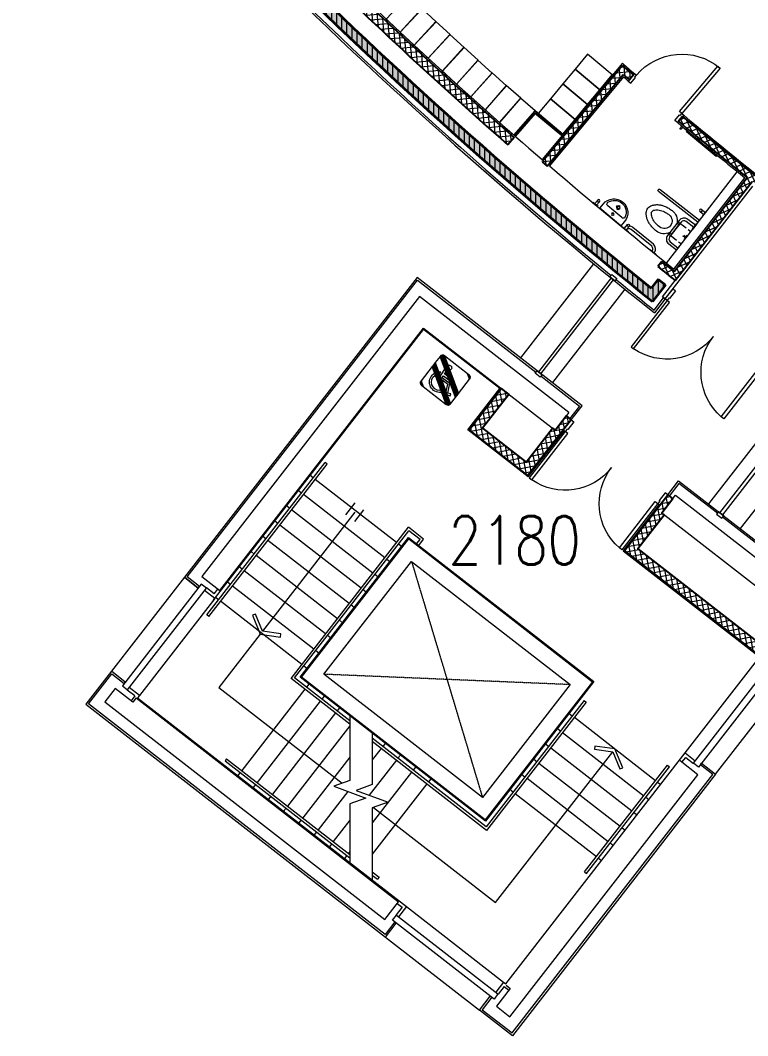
# Model space of a CAD drawing. Header units: inches. Extents: x 342932 to 557958, y 80625 to 242727.
# Drawn here: x 361303 to 372613, y 99339 to 115124 of the extents above; entities that cross this region are included whole.
import ezdxf
from ezdxf.enums import TextEntityAlignment as Align

# ---------------------------------------------------------------- set-up
doc = ezdxf.new("R2010")
doc.units = ezdxf.units.IN
doc.header["$MEASUREMENT"] = 0
doc.linetypes.add('First Floor$0$HIDDEN', pattern=[0.375, 0.25, -0.125])
for name, color, linetype, lineweight in [('First Floor$0$A-G2-G-Building-Elements-Hidden', 251, 'First Floor$0$HIDDEN', 15), ('First Floor$0$A-G23-M-Stairs-Concrete', 251, 'Continuous', 15), ('First Floor$0$A-G23-M-Stairs-Railings', 251, 'Continuous', 15), ('First Floor$0$A-G250-G-Walls-Low-Level', 251, 'Continuous', 15), ('First Floor$0$A-G250-G-Walls-Precast-Concrete', 251, 'Continuous', 35), ('First Floor$0$A-G250-M-Walls-Blockwork', 7, 'Continuous', 25), ('First Floor$0$A-G250-M-Walls-Concrete', 251, 'Continuous', 20), ('First Floor$0$A-G252-H-Internal-Walls', 251, 'Continuous', 9), ('First Floor$0$A-G262-H-Precast-Panel', 251, 'Continuous', 5), ('First Floor$0$A-G312-M-Wall-Cladding-Panel', 7, 'Continuous', 9), ('First Floor$0$A-G312-M-Wall-Finish-Plaster', 7, 'Continuous', 15), ('First Floor$0$A-G321-M-Window', 251, 'Continuous', 9), ('First Floor$0$A-G322-M-Door', 251, 'Continuous', 15), ('First Floor$0$A-G44-G-Fittings-Sanitary', 251, 'Continuous', 15), ('First Floor$0$A-Z036-G-Stair-Symbology', 251, 'Continuous', 15), ('First Floor$0$A-Z420-M-People', 251, 'Continuous', 20), ('First Floor$0$Z-Z001-S-Room-Name-Identification-250', 7, 'Continuous', 15), ('I-FURN-LOCKER', 9, 'Continuous', 15)]:
    doc.layers.add(name, color=color, linetype=linetype, lineweight=lineweight)
doc.styles.add('First Floor$0$Tag-RomanS', font='romans.shx', dxfattribs={"width": 0.8})
pattern_1 = [(101, (361382.11, 239676.52), (-77.91666, -15.145464), []), (191, (361382.11, 239676.52), (15.145464, -77.91666), [])]

# ---------------------------------------------------------------- blocks, each defined once
blk = doc.blocks.new('First Floor$0$Discapacitado')
for p, q in [((-3.8, -13.9), (-5.5, 8.9)), ((-0.7, -3.7), (-1.2, 5)), ((-8.2, -4.8), (-7.9, -4.6)), ((-7.6, -8.5), (-7.9, -4.6)), ((13.4, -13.9), (-3.8, -13.9)), ((11.5, -3.7), (-0.8, -3.7)), ((-0.4, -10.5), (-0.6, -7.1)), ((-0.5, -7.1), (11.5, -7.1)), ((-0.4, -10.5), (15.1, -10.5)), ((11.5, -7.1), (11.5, -3.7)), ((13.4, -13.9), (20.7, -29.4)), ((22.9, -25.5), (15.5, -10.5)), ((14.5, -23.3), (16.4, -27.4)), ((20.7, -29.4), (28.9, -26.4)), ((27.6, -23.4), (22.9, -25.5)), ((28.9, -26.4), (27.6, -23.4))]:
    blk.add_line(p, q)
at = {"extrusion": (0, 0, -1)}
for centre, major_axis, start_param, end_param in [((-1.2, 9.3), (-3.01, 3.01), 5.382734, 10.195891), ((1.3, -19.1), (-12.1, -12.1), 4.427363, 8.051366), ((1.3, -19.1), (-9.81, -9.81), 4.23541, 7.939481)]:
    blk.add_ellipse(centre, major_axis=major_axis, ratio=1, start_param=start_param, end_param=end_param, dxfattribs=at)
mesh = blk.add_polyface()
corners = [(-21.2, -41.5), (-23, -40.4), (-21, -41.5), (-23.8, -39.1), (-19.3, -41.9), (-23.8, -39.1), (-19.3, -41.9), (-24.1, -38.6), (-18.8, -41.9), (-24.5, -36.7), (-16.1, -41.9), (-24.5, -36.7), (-16.1, -41.9), (-24.5, -6.7), (32.3, -41.9), (-24.5, -6.7), (32.3, -41.9), (-24.5, -5.1), (34.2, -41.5), (-24.5, -2.9), (36, -40.4), (-24.5, -0.4), (37.1, -38.6), (-24.5, 1.7), (37.5, -36.7), (37.5, -36.7), (-24.5, 1.7), (37.5, -36.7), (37.5, -36.7), (-24.5, 14.9), (37.5, -23.5), (-24.5, 14.9), (37.5, -23.5), (-24.1, 16.8), (37.5, -21.4), (-23, 18.6), (37.5, -18.9), (-21.2, 19.7), (37.5, -16.7), (-19.3, 20.1), (37.5, -15.1), (-19.3, 20.1), (37.5, -15.1), (29.2, 20.1), (37.5, 14.9), (37.5, 14.9), (37.5, 14.9), (29.2, 20.1), (37.5, 14.9), (37.1, 16.8), (31.9, 20.1), (36.8, 17.3), (32.3, 20.1), (36.8, 17.3), (32.3, 20.1), (36, 18.6), (34.1, 19.7), (34.2, 19.7)]
mesh.append_faces([[corners[k] for k in face] for face in [(0, 0, 2, 1), (1, 2, 4, 3), (3, 4, 6, 5), (5, 6, 8, 7), (7, 8, 10, 9), (9, 10, 12, 11), (11, 12, 14, 13), (13, 14, 16, 15), (15, 16, 18, 17), (17, 18, 20, 19), (19, 20, 22, 21), (21, 22, 24, 23), (23, 25, 28, 26), (25, 24, 27, 27), (26, 28, 30, 29), (29, 30, 32, 31), (31, 32, 34, 33), (33, 34, 36, 35), (35, 36, 38, 37), (37, 38, 40, 39), (39, 40, 42, 41), (41, 42, 44, 43), (43, 45, 48, 47), (47, 46, 49, 50), (50, 49, 51, 52), (52, 51, 53, 54), (54, 53, 55, 56), (56, 55, 57, 57)]], dxfattribs={"vtx0": -1, "vtx2": -1})
blk = doc.blocks.new('First Floor$0$Grab Bar-Top')
for p, q in [((-20, 79), (-20, 5)), ((20, 79), (20, 5))]:
    blk.add_line(p, q)
blk.add_lwpolyline([(-50, 5), (50, 5), (50, 0), (-50, 0)], close=True)
blk.add_circle((0, 79, 0), 20.1)
blk = doc.blocks.new('First Floor$0$Hand Rail-Top')
blk.add_lwpolyline([(20, 5), (20, 780, 1), (-20, 780), (-20, 5)], format="xyb")
blk.add_lwpolyline([(50, 0), (-50, 0), (-50, 5), (50, 5)], close=True)
blk = doc.blocks.new('First Floor$0$WC1-Top')
for p, q in [((-120, 268), (-120, 94)), ((120, 268), (120, 94)), ((-120, 54), (-120, 0)), ((-11, 54), (-7, 13)), ((7, 13), (11, 54)), ((120, 54), (120, 0))]:
    blk.add_line(p, q)
at = {"elevation": 0}
for points in [[(-94, 251), (-94, 215), (94, 215), (94, 251, 0.136498), (172, 325, 0.136498), (201, 429, 0.031676), (197, 494, 0.031676), (184, 557, 0.038178), (167, 608, 0.038178), (142, 656, 0.053416), (110, 696, 0.053415), (71, 729, 0.073292), (37, 745, 0.0875), (0, 750, 0.07329), (-37, 745, 0.073292), (-71, 729, 0.053415), (-110, 696, 0.026689), (-127, 677, 0.026689), (-142, 656, 0.038178), (-167, 608, 0.038178), (-184, 557, 0.031676), (-197, 494, 0.031676), (-201, 429, 0.136498), (-172, 325, 0.136498), (-94, 251, 0.999995)], [(0, 308, 0.414214), (120, 429, 0.063415), (107, 537, 0.038178), (93, 576, 0.038178), (74, 613, 0.053415), (53, 640, 0.053415), (27, 662, 0.073291), (14, 668, 0.07329), (0, 670, 0.073292), (-14, 668, 0.07329), (-27, 662, 0.053417), (-53, 640, 0.053413), (-74, 613, 0.03818), (-93, 576, 0.038176), (-107, 537, 0.031678), (-117, 483, 0.031674), (-120, 429, 0.414216), (0, 308, -0.000002)]]:
    blk.add_lwpolyline(points, format="xyb", dxfattribs=at)
for points in [[(-241, 5), (-241, 156, -0.198912), (-214, 223, -0.198912), (-147, 250), (147, 250, -0.198912), (214, 223, -0.198912), (241, 156), (241, 5)], [(-201, 5), (-201, 156, -0.198912), (-185, 194, -0.198912), (-147, 210), (147, 210, -0.198912), (185, 194, -0.198912), (201, 156), (201, 5)]]:
    blk.add_lwpolyline(points, format="xyb")
for points in [[(-171, 5), (-271, 5), (-271, 0), (-171, 0)], [(-33, 13), (33, 13), (40, 0), (-40, 0)], [(171, 5), (271, 5), (271, 0), (171, 0)]]:
    blk.add_lwpolyline(points, close=True)
blk = doc.blocks.new('First Floor$0$WB-Top')
for p, q in [((-10, 193), (-40, 193)), ((0, 233), (0, 203)), ((0, 184), (0, 153)), ((40, 193), (10, 193)), ((-6, 61), (-29, 61)), ((0, 89), (0, 66)), ((0, 54), (0, 32)), ((28, 61), (6, 61))]:
    blk.add_line(p, q)
at = {"ltscale": 0.02}
for points in [[(-214, 0), (214, 0), (214, 89, 0.411647), (0, 305, 0.42194), (-214, 89), (-214, 0)], [(-142, 108), (142, 108, 0.239095), (170, 122, 0.159338), (177, 143, 0.07683), (176, 154, 0.326978), (0, 283, 0.326978), (-176, 154, 0.07683), (-177, 143, 0.159338), (-170, 122, 0.239095), (-142, 108)]]:
    blk.add_lwpolyline(points, format="xyb", dxfattribs=at)
for centre, radius in [((0, 193), 28.7), ((0, 193), 20), ((0, 61), 17.2)]:
    blk.add_circle(centre, radius)
blk = doc.blocks.new('First Floor$0$Towel Rail-Grab Bar-Top')
for p, q in [((-581, 6), (-581, 80, 0)), ((-541, 6), (-541, 80, 0)), ((-72, 100, 0), (-488, 100, 0)), ((-72, 60, 0), (-488, 60, 0))]:
    blk.add_line(p, q)
for points in [[(-619, 6), (-501, 6), (-501, 0), (-619, 0)], [(-59, 6), (59, 6), (59, 0), (-59, 0)]]:
    blk.add_lwpolyline(points, close=True)
blk.add_circle((-561, 80, 0), 20.1)
for centre, radius, start, end in [((-482, 1), 99.5, 93.3823, 126.5175), ((-481, 1), 59.6, 95.932, 174.5979), ((-78, 1), 99.5, 3.1797, 86.6177), ((-79, 1), 59.6, 5.4021, 84.068)]:
    blk.add_arc(centre, radius, start, end)
blk = doc.blocks.new('First Floor$0$d1000-150')
at = {"layer": 'First Floor$0$A-G322-M-Door'}
for points in [[(-950, -112), (-962, -112), (-962, -150), (-1000, -150), (-1000, 0), (-950, 0), (-950, -112)], [(-50, -112), (-38, -112), (-38, -150), (0, -150), (0, 0), (-50, 0), (-50, -112)]]:
    blk.add_lwpolyline(points, dxfattribs=at)
blk.add_lwpolyline([(-88, -1074), (-38, -1074), (-38, -150), (-88, -150)], close=True, dxfattribs=at)
blk.add_arc((-38, -150), 924, 180.0034, 269.2476, dxfattribs=at)
blk = doc.blocks.new('First Floor$0$door-stair-tower-1900')
at = {"layer": 'First Floor$0$A-G322-M-Door'}
for points in [[(50, -150), (38, -150), (38, -200), (0, -200), (0, 0), (50, 0)], [(1850, -150), (1862, -150), (1862, -200), (1900, -200), (1900, 0), (1850, 0)]]:
    blk.add_lwpolyline(points, close=True, dxfattribs=at)
at = {"layer": 'First Floor$0$A-G322-M-Door', "elevation": 0}
for points in [[(38, -200), (38, -1111), (88, -1111), (88, -200)], [(1862, -200), (1862, -1111), (1812, -1111), (1812, -200)]]:
    blk.add_lwpolyline(points, close=True, dxfattribs=at)
at = {"layer": 'First Floor$0$A-G322-M-Door'}
for centre, start, end in [((38, -200), 273.1421, 0), ((1862, -200), 180, 266.8579)]:
    blk.add_arc(centre, 912, start, end, dxfattribs=at)
blk = doc.blocks.new('First Floor$0$Mirror 600x600-top')
at = {"layer": 'First Floor$0$A-G44-G-Fittings-Sanitary'}
blk.add_lwpolyline([(-300, 0), (300, 0), (300, 20), (-300, 20)], close=True, dxfattribs=at)
blk = doc.blocks.new('First Floor$0$Towel Hook-Top')
at = {"layer": 'First Floor$0$A-G44-G-Fittings-Sanitary'}
for p, q in [((-10, 5), (-10, 40)), ((10, 5), (10, 40))]:
    blk.add_line(p, q, dxfattribs=at)
blk.add_lwpolyline([(22, 5), (-22, 5, 0.413426), (-25, 2), (-25, 0), (25, 0), (25, 2, 0.415001)], format="xyb", close=True, dxfattribs=at)
blk.add_arc((0, 40), 10, 0, 180, dxfattribs=at)
blk = doc.blocks.new('First Floor$0$tag-roomname')
at = {"lineweight": 18, "ltscale": 0.01, "style": 'First Floor$0$Tag-RomanS', "width": 0.8}
blk.add_attdef('ROOM_NO_2', text='', height=3, dxfattribs=at).set_placement((0, 1.612), align=Align.MIDDLE_CENTER)
at = {"linetype": 'ByBlock', "lineweight": 15, "ltscale": 0.01, "style": 'First Floor$0$Tag-RomanS', "width": 0.8, "flags": 1}
for tag, p in [('ROOM_NAME_1', (0, -2.288)), ('ROOM_NAME_2', (0, -5.744))]:
    blk.add_attdef(tag, text='', height=2.5, dxfattribs=at).set_placement(p, align=Align.MIDDLE_CENTER)
blk = doc.blocks.new('STO-1')
at = {"layer": 'I-FURN-LOCKER'}
blk.add_lwpolyline([(250, -150), (250, 150), (-250, 150), (-250, -150)], close=True, dxfattribs=at)

msp = doc.modelspace()

# ---------------------------------------------------------------- hatches: boundary and pattern name
at = {"layer": 'First Floor$0$A-G252-H-Internal-Walls'}
h = msp.add_hatch(dxfattribs=at)
h.set_pattern_fill('ANSI37', color=256, scale=25, angle=50, style=0)
h.set_pattern_definition([(95, (361382.11, 239676.52), (-79.072954, -6.917987), []), (185, (361382.11, 239676.52), (6.917987, -79.072954), [])])
h.paths.add_polyline_path([(366208.5, 115857.5), (366946, 116615.1), (366838.5, 116719.7), (366100.9, 115962, -0.0025724), (365555.8, 116497.9), (365450.1, 116391.4, 0.0157725), (368883.6, 113189.7), (368982.4, 113302.6, -0.0126946)])
h = msp.add_hatch(dxfattribs=at)
h.set_pattern_fill('ANSI37', color=256, scale=25, style=0)
h.set_pattern_definition([(185.189, (373855.64, 113810.025), (7.1789, -79.0497), []), (275.189, (373855.64, 113810.025), (79.0497, 7.1789), [])])
h.paths.add_polyline_path([(370667.2, 114422.2), (369418.5, 112924), (369494.3, 112858.8), (370679, 114280.1, 0.0004294), (370773.2, 114199.3), (370837.8, 114275.6, -0.0007778)])
h = msp.add_hatch(dxfattribs=at)
h.set_pattern_fill('NET', color=256, scale=25, angle=25, style=0)
h.set_pattern_definition([(25, (361382.11, 239676.52), (-33.545325, 71.93818), []), (115, (361382.11, 239676.52), (-71.93818, -33.545325), [])])
h.paths.add_polyline_path([(371601.6, 113630.2), (371537, 113553.9, 0.0048243), (372603.9, 112681.2), (371470.7, 111219.4, -0.0008262), (371279.4, 111373.1), (371216.3, 111295.6, 0.0011692), (371487.6, 111077.9), (372681.9, 112618.6, 0.0043522), (373658.8, 111851.3), (373713.1, 111935.7, -0.0094998)])
h = msp.add_hatch(dxfattribs=at)
h.set_pattern_fill('ANSI37', color=256, scale=25, angle=56, style=0)
h.set_pattern_definition(pattern_1)
h.paths.add_polyline_path([(368280.2, 108758.1), (368780.2, 109401.8), (368898.6, 109309.8), (368490.7, 108784.6), (369169.9, 108257), (369577.8, 108782.2), (369617.4, 108751.4), (369789.5, 108973.2), (369868.5, 108911.9), (369196.2, 108046.6)])
h = msp.add_hatch(dxfattribs=at)
h.set_pattern_fill('ANSI37', color=256, scale=25, angle=56, style=0)
h.set_pattern_definition(pattern_1)
h.paths.add_polyline_path([(371315.2, 107432.6), (370907.3, 106907.4), (372913.2, 105349.3), (372821.2, 105230.9), (370696.8, 106881), (371369, 107746.4), (371447.8, 107685.2), (371275.6, 107463.4)])
at = {"layer": 'First Floor$0$A-G262-H-Precast-Panel'}
h = msp.add_hatch(dxfattribs=at)
h.set_pattern_fill('AR-CONC', color=256, style=0)
h.set_pattern_definition([(50, (361382.11, 239676.52), (182.18467, -15.93909), [19.05, -209.55]), (355, (361382.11, 239676.52), (-35.24283, 191.05664), [15.24, -167.64]), (100.451, (361397.3, 239675.2), (146.9425, 175.11669), [16.19, -178.09]), (46.1842, (361382.11, 239727.32), (271.07904, -42.04233), [28.575, -314.325]), (96.6356, (361404.7, 239723.82), (237.40423, 247.42556), [24.285, -267.135]), (351.184, (361382.1, 239727.32), (237.4046, 247.4251), [22.86, -251.46]), (21, (361407.51, 239714.62), (151.61488, -102.26552), [19.05, -209.55]), (326, (361407.51, 239714.62), (61.80203, 184.18797), [15.24, -167.64]), (71.4514, (361420.15, 239706.1), (213.4165, 81.92286), [16.19, -178.09]), (37.5, (361382.114, 239676.52), (3.088603, 84.55504), [0, -165.608, 0, -170.18, 0, -168.275]), (7.5, (361382.11, 239676.52), (66.81966, 100.180575), [0, -97.028, 0, -161.798, 0, -64.135]), (327.5, (361325.47, 239676.52), (135.590595, -5.728744), [0, -63.5, 0, -198.12, 0, -262.89]), (317.5, (361300.07, 239676.52), (148.12918, 25.42649), [0, -82.55, 0, -131.572, 0, -186.69])])
h.paths.add_polyline_path([(365256.4, 116196.4), (365150.7, 116090, 0.0268041), (371132.9, 110753.2), (371333.3, 111011.4), (371219.6, 111099.7), (371112.5, 110961.8, -0.0263141)])
h = msp.add_hatch(dxfattribs=at)
h.set_pattern_fill('ANSI31', color=256, scale=25, angle=45, style=0)
h.set_pattern_definition([(90, (361382.11, 239676.52), (-79.375, 7e-15), [])])
h.paths.add_polyline_path([(365256.4, 116196.4), (365150.7, 116090, 0.0268041), (371132.9, 110753.2), (371333.3, 111011.4), (371219.6, 111099.7), (371112.5, 110961.8, -0.0263141)])

# ---------------------------------------------------------------- linework, layer by layer
at = {"layer": 'First Floor$0$A-G2-G-Building-Elements-Hidden'}
for p, q in [((367386.4, 106710.8), (368488.6, 103043.8)), ((369850.4, 104796.9), (366024.6, 104957.7))]:
    msp.add_line(p, q, dxfattribs=at)
at = {"layer": 'First Floor$0$A-G23-M-Stairs-Concrete'}
for p, q in [((365858.2, 108011.9), (365810.8, 108048.7)), ((367153.4, 107005.9), (365889.8, 107987.4)), ((365674.2, 107775), (365626.8, 107811.8)), ((366969.3, 106768.9), (365705.8, 107750.4)), ((365490.1, 107538.1), (365442.7, 107574.9)), ((366785.3, 106532), (365521.7, 107513.5)), ((365306.1, 107301.1), (365258.7, 107337.9)), ((366601.3, 106295.1), (365337.7, 107276.6)), ((365122.1, 107064.2), (365074.7, 107101)), ((366417.2, 106058.2), (365153.7, 107039.7)), ((367232.3, 106944.5), (367185, 106981.3)), ((364938, 106827.3), (364890.7, 106864.1)), ((366233.2, 105821.3), (364969.6, 106802.8)), ((367048.3, 106707.6), (367000.9, 106744.4)), ((364754, 106590.4), (364706.6, 106627.2)), ((366049.2, 105584.3), (364785.6, 106565.8)), ((366864.3, 106470.7), (366816.9, 106507.5)), ((364570, 106353.4), (364522.6, 106390.2)), ((365865.2, 105347.4), (364601.6, 106328.9)), ((366680.3, 106233.8), (366632.9, 106270.6)), ((364385.9, 106116.5), (364338.6, 106153.3)), ((365681.1, 105110.5), (364417.5, 106092)), ((366496.2, 105996.8), (366448.8, 106033.6)), ((366312.2, 105759.9), (366264.8, 105796.7)), ((366128.2, 105523), (366080.8, 105559.8)), ((365944.1, 105286.1), (365896.7, 105322.9)), ((365760.1, 105049.1), (365712.7, 105085.9)), ((365729.7, 104724.7), (364748.2, 103461.1)), ((365791, 104803.6), (365754.2, 104756.3)), ((365966.6, 104540.6), (364985.1, 103277)), ((366027.9, 104619.6), (365991.1, 104572.2)), ((366203.5, 104356.6), (365222, 103093)), ((366264.8, 104435.6), (366228, 104388.2)), ((369838.9, 104350.1, 0), (369886.2, 104313.3, 0)), ((369917.8, 104288.7, 0), (371181.4, 103307.2, 0)), ((366428.3, 104156.9), (365458.9, 102909)), ((369654.8, 104113.2, 0), (369702.2, 104076.4, 0)), ((369733.8, 104051.8, 0), (370997.4, 103070.3, 0)), ((366975.6, 103883.5), (366938.8, 103836.1)), ((369470.8, 103876.2, 0), (369518.2, 103839.4, 0)), ((366914.3, 103804.5), (366775.3, 103625.6, 0)), ((369549.8, 103814.9, 0), (370813.4, 102833.4, 0)), ((366428.4, 103668), (365695.8, 102725)), ((367151.2, 103620.5), (366729.7, 103077.8, 0)), ((367212.5, 103699.5), (367175.7, 103652.1)), ((369286.8, 103639.3, 0), (369334.2, 103602.5, 0)), ((369365.7, 103578, 0), (370629.3, 102596.5, 0)), ((364723.6, 103429.5), (364686.8, 103382.1)), ((367388.1, 103436.4), (366775.5, 102647.7)), ((367449.5, 103515.4), (367412.7, 103468)), ((369102.7, 103402.4, 0), (369150.1, 103365.6, 0)), ((364960.5, 103245.5), (364923.7, 103198.1)), ((367625, 103252.4), (366775.5, 102158.8)), ((367686.4, 103331.4), (367649.6, 103284)), ((369181.7, 103341.1, 0), (370445.3, 102359.6, 0)), ((371213, 103282.7, 0), (371260.4, 103245.9, 0)), ((366395.8, 103137), (365932.8, 102540.9)), ((368918.7, 103165.5, 0), (368966.1, 103128.7, 0)), ((368997.7, 103104.1, 0), (370261.3, 102122.6, 0)), ((365197.5, 103061.4), (365160.7, 103014)), ((371029, 103045.8, 0), (371076.4, 103009, 0)), ((365434.4, 102877.4), (365397.6, 102830)), ((370845, 102808.9, 0), (370892.3, 102772.1, 0)), ((365671.3, 102693.4), (365634.5, 102646)), ((366427, 102688.2), (366169.7, 102356.9)), ((365908.2, 102509.3), (365871.4, 102461.9)), ((370660.9, 102571.9, 0), (370708.3, 102535.1, 0)), ((366145.2, 102325.3), (366108.3, 102277.9)), ((370476.9, 102335, 0), (370524.3, 102298.2, 0)), ((366382.1, 102141.3), (366345.3, 102093.9)), ((366382.1, 102141.3), (366345.3, 102093.9)), ((366428.6, 102201.2), (366406.6, 102172.9)), ((366428.6, 102201.2), (366406.6, 102172.9)), ((370292.9, 102098.1, 0), (370340.2, 102061.3, 0))]:
    msp.add_line(p, q, dxfattribs=at)
at = {"layer": 'First Floor$0$A-G23-M-Stairs-Railings'}
for p, q in [((364201.9, 105879.6), (366042.2, 108248.8, 0)), ((364233.5, 105855.1, 0), (366073.8, 108224.3, 0)), ((366073.8, 108224.3), (366042.2, 108248.8, 0)), ((365512.5, 104893.4), (367337.4, 107242.8)), ((365568.6, 104900.4), (367344.5, 107186.7)), ((367574.3, 107058.8), (367337.4, 107242.8)), ((367518.2, 107051.7), (367344.5, 107186.7)), ((367466, 106984.5), (367518.2, 107051.7)), ((367497.6, 106960), (367574.3, 107058.8)), ((364233.5, 105855.1, 0), (364201.9, 105879.6)), ((366428.3, 104182), (365512.5, 104893.4)), ((366428.2, 104232.7), (365568.6, 104900.4)), ((370070.3, 104550.2), (368545.9, 102587.8)), ((370101.9, 104525.7), (368553, 102531.6)), ((370070.3, 104550.2, 0), (370101.9, 104525.7, 0)), ((368545.9, 102587.8), (366775.2, 103963.2)), ((368553, 102531.6), (366775.2, 103912.5)), ((364511.2, 103645.1), (364486.7, 103613.5)), ((364486.7, 103613.5), (366428.7, 102105.1)), ((364511.2, 103645.1), (366428.7, 102155.7)), ((370077.2, 101885.7), (371365.5, 103544.2)), ((370108.8, 101861.2), (371397, 103519.6)), ((371365.5, 103544.2, 0), (371397, 103519.6, 0)), ((366775.6, 101886.2), (366880.5, 101804.8)), ((366775.6, 101835.6), (366855.9, 101773.2)), ((370077.2, 101885.7, 0), (370108.8, 101861.2, 0)), ((366880.5, 101804.8), (366855.9, 101773.2))]:
    msp.add_line(p, q, dxfattribs=at)
at = {"layer": 'First Floor$0$A-G250-G-Walls-Low-Level'}
for p, q in [((370218, 111337.8), (369082.5, 109875.9)), ((370704.3, 110945), (369576.1, 109492.6)), ((373128.6, 109054.7), (372003.6, 107606.4)), ((373632, 108684), (372497.2, 107223)), ((363853.8, 106466.6), (362719, 105005.6)), ((364326.3, 106137.6), (363154.7, 104629.2)), ((371640.8, 103735.6), (372800.2, 105228.2)), ((372113.3, 103406.6), (373248.1, 104867.6)), ((367308.8, 101345.5), (368817.2, 100173.8)), ((366979.7, 100873), (368440.7, 99738.1)), ((366979.7, 100873), (368440.7, 99738.1))]:
    msp.add_line(p, q, dxfattribs=at)
at = {"layer": 'First Floor$0$A-G250-G-Walls-Precast-Concrete'}
for p, q in [((371219.6, 111099.7), (371112.5, 110961.8)), ((371333.3, 111011.4), (371132.9, 110753.2)), ((371219.8, 111100), (371333.3, 111011.4))]:
    msp.add_line(p, q, dxfattribs=at)
for radius, end in [(74675, 231.221651), (74825, 231.333861)]:
    msp.add_arc((417882.1, 169176.5), radius, 225.192286, end, dxfattribs=at)
at = {"layer": 'First Floor$0$A-G250-M-Walls-Blockwork'}
for p, q in [((370667.2, 114422.2, 0), (369418.5, 112924, 0)), ((369494.3, 112858.8, 0), (370679, 114280.1, 0)), ((370837.8, 114275.6, 0), (370773.2, 114199.3, 0)), ((368977.9, 113339.8), (369307.2, 113716)), ((368996.7, 113323.3), (369309.9, 113681.1)), ((369742, 113351.2), (369307.2, 113716)), ((369726, 113332), (369309.9, 113681.1)), ((371601.6, 113630.2, 0), (371537, 113553.9, 0)), ((368982.4, 113302.6), (368883.6, 113189.7)), ((369418.5, 112924, 0), (369494.3, 112858.8, 0)), ((371470.7, 111219.4, 0), (372603.9, 112681.2, 0)), ((371487.6, 111077.9, 0), (372681.9, 112618.6, 0)), ((371279.4, 111373.1, 0), (371216.3, 111295.6, 0))]:
    msp.add_line(p, q, dxfattribs=at)
msp.add_lwpolyline([(368280.2, 108758.1), (368780.2, 109401.8), (368898.6, 109309.8), (368490.7, 108784.6), (369169.9, 108257), (369577.8, 108782.2), (369617.4, 108751.4), (369789.5, 108973.2), (369868.5, 108911.9), (369196.2, 108046.6), (368280.2, 108758.1)], dxfattribs=at)
at = {"layer": 'First Floor$0$A-G250-M-Walls-Blockwork', "elevation": 0}
msp.add_lwpolyline([(371315.2, 107432.6), (370907.3, 106907.4), (372913.2, 105349.3), (372821.2, 105230.9), (370696.8, 106881), (371369, 107746.4), (371447.8, 107685.2), (371275.6, 107463.4), (371315.2, 107432.6)], dxfattribs=at)
at = {"layer": 'First Floor$0$A-G250-M-Walls-Blockwork'}
for centre, radius, start, end in [((417903, 169199.3), 74431, 225.193237, 228.807736), ((417903, 169199.3), 74281, 225.898497, 228.807727), ((417882.3, 169176.5, 0), 72300, 229.228484, 229.406737), ((417818.3, 169099.7, 0), 72300, 229.307742, 229.406156), ((417292.7, 168401.7, 0), 71427.4, 230.164144, 231.269786), ((417247.1, 168346.4, 0), 71255.7, 230.164325, 233.444426), ((417901.5, 169200.9, 0), 74381, 231.123076, 231.391042), ((417901.5, 169200.9, 0), 74281, 231.123438, 231.312785)]:
    msp.add_arc(centre, radius, start, end, dxfattribs=at)
at = {"layer": 'First Floor$0$A-G250-M-Walls-Concrete'}
for p, q in [((367510.1, 110831.4), (364127, 106476)), ((369832, 109027.9), (367510.1, 110831.4)), ((364403.4, 106261.3), (367571.8, 110340.3)), ((367571.8, 110340.3), (369617.3, 108751.5)), ((369832, 109027.9), (369617.3, 108751.5)), ((371275.6, 107463.4), (371490.3, 107739.9)), ((371490.3, 107739.9), (373812.3, 105936.2)), ((373321.2, 105874.5), (371275.6, 107463.4)), ((365673.8, 104913.6), (367342.3, 107061.6)), ((367342.3, 107061.6), (370201.2, 104841)), ((366024.6, 104957.7), (367386.4, 106710.8)), ((367386.4, 106710.8), (369850.4, 104796.9)), ((364127, 106476), (364403.4, 106261.3)), ((368532.7, 102693), (365673.8, 104913.6)), ((368488.6, 103043.8), (366024.6, 104957.7)), ((370201.2, 104841), (368532.7, 102693)), ((362777.5, 104738.6), (362614.9, 104529.3)), ((363053.9, 104523.9), (362777.5, 104738.6)), ((369850.4, 104796.9), (368488.6, 103043.8)), ((362614.9, 104529.3), (366970.3, 101146.2)), ((363106, 104591), (363053.9, 104523.9)), ((363106, 104591), (367185, 101422.6)), ((371840.1, 103397.2), (371563.7, 103611.9)), ((368917.1, 99634.1), (371840.1, 103397.2)), ((366970.3, 101146.2), (367185, 101422.6)), ((368855.3, 100125.2), (368922.5, 100073)), ((368922.5, 100073), (368707.8, 99796.6)), ((368707.8, 99796.6), (368917.1, 99634.1))]:
    msp.add_line(p, q, dxfattribs=at)
at = {"layer": 'First Floor$0$A-G312-M-Wall-Cladding-Panel'}
for p, q in [((371157.3, 110620), (371305.5, 110810.9)), ((371329.2, 110792.4), (371162.4, 110577.7)), ((371305.5, 110810.9), (371329.2, 110792.4))]:
    msp.add_line(p, q, dxfattribs=at)
for points in [[(370039.8, 109132.4), (367473.1, 111126.1), (363853.8, 106466.6), (364071, 106297.9), (364089.4, 106321.6), (363895.9, 106471.9), (367478.4, 111084), (369320.6, 109653.1)], [(369399.5, 109591.8), (369997.7, 109127.1), (369844.8, 108930.3), (369868.5, 108911.9), (370039.8, 109132.4)], [(364071, 106297.9), (363853.8, 106466.6)]]:
    msp.add_lwpolyline(points, dxfattribs=at)
at = {"layer": 'First Floor$0$A-G312-M-Wall-Cladding-Panel', "elevation": 0}
for points in [[(371369, 107746.4), (371539.8, 107966.3), (374107, 105973.2), (373248.2, 104867.6), (373031, 105036.4)], [(372142.7, 107460.3), (371545.1, 107924.2), (371392.7, 107728), (371369, 107746.4)], [(373049.4, 105060.1), (373242.9, 104909.7), (374064.9, 105967.9), (372221.7, 107398.9)]]:
    msp.add_lwpolyline(points, dxfattribs=at)
at = {"layer": 'First Floor$0$A-G312-M-Wall-Cladding-Panel'}
for points in [[(362936.2, 104836.9), (362719, 105005.6), (362320.2, 104492.3), (366979.7, 100873), (367148.4, 101090.2), (367124.7, 101108.6), (366974.4, 100915.1), (362362.3, 104497.6), (362724.3, 104963.5), (362917.8, 104813.2)], [(368440.7, 99738.1), (368609.4, 99955.3), (368633.1, 99936.9), (368482.8, 99743.4), (368948.8, 99381.5), (372071.2, 103401.3), (371878.1, 103551.3), (371896.1, 103575.3), (372113.3, 103406.6), (368954.1, 99339.4)]]:
    msp.add_lwpolyline(points, close=True, dxfattribs=at)
for radius, start, end in [(74491.5, 218.207615, 231.496566), (74461.5, 218.230553, 230.812506), (74461.5, 230.889453, 231.473212)]:
    msp.add_arc((417537.9, 168872.5), radius, start, end, dxfattribs=at)
at = {"layer": 'First Floor$0$A-G312-M-Wall-Finish-Plaster'}
for p, q in [((370664.3, 114457.8, 0), (369415.5, 112959.5)), ((370837.8, 114275.6, 0), (370853.9, 114294.7, 0)), ((370681.9, 114244.6, 0), (369529.3, 112861.7, 0)), ((370773.2, 114199.3, 0), (370757.1, 114180.2, 0)), ((371537, 113553.9, 0), (371520.9, 113534.8, 0)), ((371601.6, 113630.2, 0), (371617.7, 113649.3, 0)), ((371466.7, 111254.9, 0), (372569.1, 112677.1, 0)), ((371329.2, 110792.5), (372691.9, 112546.7, 0)), ((371289.7, 110823.1), (371487.6, 111077.9, 0)), ((371329.2, 110792.5), (371289.7, 110823.1)), ((364301.7, 106105.8, 0), (367574.5, 110319.3, 0)), ((368759.1, 109399.1, 0), (367574.5, 110319.3)), ((368259.2, 108755.5), (368759.1, 109399.1, 0)), ((369198.9, 108025.5, 0), (368259.2, 108755.5, 0)), ((369198.9, 108025.5, 0), (369757.6, 108744.6)), ((371234.4, 107597.5, 0), (370675.8, 106878.4, 0)), ((371234.4, 107597.5), (371246.2, 107588.3)), ((370675.8, 106878.4), (372958.1, 105105.5)), ((364326.3, 106137.6), (364168.4, 106260.3)), ((364196, 106295.8), (364199.1, 106299.8)), ((364317.5, 106207.8), (364199.1, 106299.8)), ((364317.5, 106207.8), (364375.8, 106282.8)), ((362969.1, 104716.3), (362966.1, 104712.4)), ((363084.5, 104620.4), (362966.1, 104712.4)), ((363154.7, 104629.2), (362996.7, 104751.9)), ((363084.5, 104620.4), (363026.2, 104545.3)), ((363154.7, 104629.2), (363127.1, 104593.6)), ((363127.1, 104593.6), (367308.8, 101345.5)), ((368852.7, 100146.2), (371640.8, 103735.6)), ((371640.8, 103735.6), (371798.7, 103612.9)), ((371591.3, 103590.4), (371649.6, 103665.4)), ((371649.6, 103665.4), (371768.1, 103573.4)), ((371771.1, 103577.4), (371768.1, 103573.4)), ((367163.6, 101395), (367238.6, 101336.7)), ((367308.8, 101345.5), (367186.1, 101187.5)), ((367238.6, 101336.7), (367146.6, 101218.2)), ((367150.5, 101215.1), (367146.6, 101218.2)), ((368817.2, 100173.8), (368694.5, 100015.9)), ((368826, 100103.7), (368734, 99985.2)), ((368817.2, 100173.8), (368852.7, 100146.2)), ((368826, 100103.7), (368901, 100045.4)), ((368730, 99988.3), (368734, 99985.2))]:
    msp.add_line(p, q, dxfattribs=at)
msp.add_lwpolyline([(370222.2, 104843.6), (368535.4, 102671.9), (365652.8, 104911), (367339.7, 107082.7), (370222.2, 104843.6)], dxfattribs=at)
for centre, radius, start, end in [((417903, 169199.3), 74256, 225.91783, 229.233521), ((417882.3, 169176.5, 0), 72275, 229.20833, 229.406541), ((417802.3, 169080.5, 0), 72300, 229.327556, 229.406011), ((417246, 168345, 0), 71378.9, 230.163637, 231.250804), ((417246, 168345, 0), 71228.9, 230.164396, 233.425454), ((426194.7, 179214.5, 0), 87256.2, 229.502599, 231.15542)]:
    msp.add_arc(centre, radius, start, end, dxfattribs=at)
at = {"layer": 'First Floor$0$A-G321-M-Window'}
msp.add_lwpolyline([(370578.8, 111111.1), (370547.3, 111072.3), (370469.7, 111135.5), (370501.3, 111174.2)], close=True, dxfattribs=at)
for points in [[(369359.6, 109660.7), (369399.1, 109630.1), (370528.9, 111087.3), (370490.1, 111118.9), (369359.6, 109660.7)], [(372220.4, 107438), (372180.9, 107468.7), (373309.9, 108920.2), (373350, 108890.6), (372220.4, 107438)], [(364117, 106357.2), (362890.1, 104777.7), (362969.1, 104716.3), (364196, 106295.8), (364117, 106357.2)], [(371771.1, 103577.4), (372998, 105156.9), (373077, 105095.5), (371850.1, 103516), (371771.1, 103577.4)], [(367089.2, 101136.2), (367150.5, 101215.1), (368730, 99988.3), (368668.7, 99909.3), (367089.2, 101136.2)]]:
    msp.add_lwpolyline(points, dxfattribs=at)
at = {"layer": 'First Floor$0$A-G321-M-Window', "elevation": 0}
for points in [[(369417.9, 109615.5), (369387.3, 109576), (369308.3, 109637.3), (369339, 109676.8)], [(372161.2, 107484), (372130.5, 107444.5), (372209.5, 107383.2), (372240.1, 107422.7)]]:
    msp.add_lwpolyline(points, close=True, dxfattribs=at)
at = {"layer": 'First Floor$0$A-G44-G-Fittings-Sanitary'}
msp.add_line((371349.9, 111349.1), (372450.6, 112769), dxfattribs=at)
at = {"layer": 'First Floor$0$A-Z036-G-Stair-Symbology'}
for p, q in [((366365.3, 107438.9), (366508.3, 107622.9)), ((366504.3, 107331), (366647.2, 107514.9)), ((366506.3, 107476.9), (365069.4, 105627, 0)), ((365034, 105581.5, 0), (364389.9, 104752.3, 0)), ((364389.9, 104752.3, 0), (366307.5, 103262.8, 0)), ((368694, 101409.1, 0), (370514.3, 103752.5, 0)), ((366792.9, 102885.8, 0), (368694, 101409.1))]:
    msp.add_line(p, q, dxfattribs=at)
at = {"layer": 'First Floor$0$A-Z036-G-Stair-Symbology', "elevation": 0}
for points in [[(365347.7, 105536.9), (365354.8, 105586.4), (365069.4, 105627), (364959.4, 105893.5), (364913.2, 105874.4), (365034, 105581.5), (365347.7, 105536.9)], [(366775.2, 104039.2), (366775.3, 103242.9)], [(370235.9, 103842.6), (370228.9, 103793.1), (370514.3, 103752.5), (370624.2, 103486), (370670.5, 103505.1), (370549.6, 103798), (370235.9, 103842.6)], [(366775.3, 103242.9), (366525.7, 103152), (367025, 102970.4), (366775.4, 102879.4)], [(366775.4, 102879.4), (366775.6, 101759.6)]]:
    msp.add_lwpolyline(points, dxfattribs=at)
at = {"layer": 'First Floor$0$A-Z036-G-Stair-Symbology'}
for points in [[(366428.2, 104308.7), (366428.4, 103306.9)], [(366428.4, 103306.9), (366178.8, 103216), (366678.1, 103034.3), (366428.5, 102943.4)], [(366428.5, 102943.4), (366428.7, 102029.1)]]:
    msp.add_lwpolyline(points, dxfattribs=at)

# ---------------------------------------------------------------- block references
at = {"layer": 'First Floor$0$A-G322-M-Door', "xscale": -1}
for name, p, rotation in [('First Floor$0$d1000-150', (371520.9, 113534.8, 0), 139.8029907560808), ('First Floor$0$door-stair-tower-1900', (372952.5, 109785), 322.1615072586932), ('First Floor$0$door-stair-tower-1900', (371369, 107746.4), 322.1615072586932)]:
    msp.add_blockref(name, p, dxfattribs=dict(at, rotation=rotation))
at = {"layer": 'First Floor$0$A-G44-G-Fittings-Sanitary', "xscale": -1}
for name, p, rotation in [('First Floor$0$Towel Hook-Top', (371597.7, 113470.7, 0), 140.1872192034614), ('First Floor$0$Mirror 600x600-top', (371905, 113214.6, 0), 140.1872192034614), ('First Floor$0$WB-Top', (370476.5, 112065, 0), 320.311515199397), ('First Floor$0$WC1-Top', (371656, 111743.9), 52.23864256463471), ('First Floor$0$Hand Rail-Top', (371855, 112000.8), 52.23864256463471), ('First Floor$0$Grab Bar-Top', (370245.4, 112257.1, 0), 320.0599616310677), ('First Floor$0$Grab Bar-Top', (371946.9, 112119.4), 52.23864256463471)]:
    msp.add_blockref(name, p, dxfattribs=dict(at, rotation=rotation))
at = {"layer": 'First Floor$0$A-G44-G-Fittings-Sanitary', "rotation": 320.6923241396445}
msp.add_blockref('First Floor$0$Towel Rail-Grab Bar-Top', (371140.9, 111519, 0), dxfattribs=at)
at = {"layer": 'First Floor$0$A-Z420-M-People', "xscale": 9.374999994180985, "yscale": 9.375000023283064, "zscale": 9.374999994180985, "rotation": 322.1616720335197}
msp.add_blockref('First Floor$0$Discapacitado', (367926.2, 109649, 0), dxfattribs=at)
at = {"layer": 'First Floor$0$Z-Z001-S-Room-Name-Identification-250'}
ref = msp.add_blockref('First Floor$0$tag-roomname', (368988.8, 106638.8), dxfattribs=dict(at, xscale=250, yscale=250, zscale=250))
ref.add_attrib('ROOM_NO_2', '2180', dxfattribs={"layer": '0', "lineweight": 18, "ltscale": 0.01, "height": 750, "style": 'First Floor$0$Tag-RomanS', "width": 0.8}).set_placement((368988.8, 107041.7), align=Align.MIDDLE_CENTER)
at = {"layer": 'I-FURN-LOCKER'}
for p, rotation in [((367270.5, 115224.6), 46.95313494312618), ((367487.6, 115021.8), 47.18313494301049), ((367705.5, 114819.8), 47.4131349440439), ((367924.2, 114618.8), 47.64313494298608), ((368143.7, 114418.6), 47.87313494327635), ((368364, 114219.3), 48.10313494329421), ((370218.4, 114321), 140.1890976991224), ((368585.1, 114020.9), 48.33313494418485), ((370026.3, 114090.6), 140.1890976991224), ((369834.3, 113860.1), 140.1890976991224), ((368807, 113823.3), 48.5631349438198), ((369029.7, 113626.7), 48.79313494287075), ((369642.2, 113629.7), 140.1890976991224)]:
    msp.add_blockref('STO-1', p, dxfattribs=dict(at, rotation=rotation))

doc.saveas('drawing.dxf')
